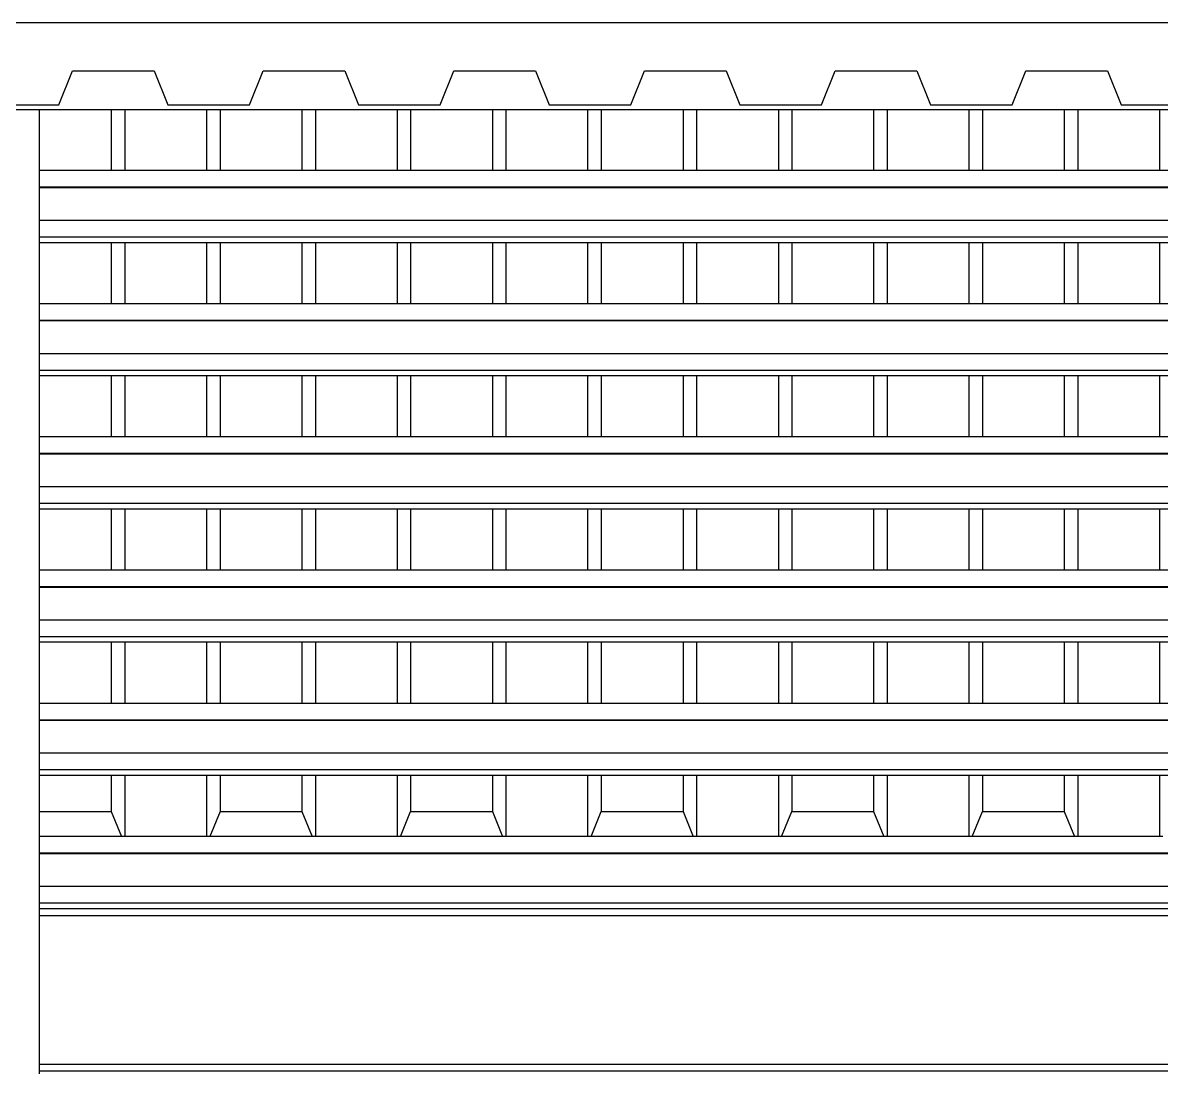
# Model space of a CAD drawing. Extents: x -49.7 to 49.7, y -10.2 to 18.8.
# Drawn here: x 4.638 to 6.325, y 11.668 to 13.223 of the extents above; entities that cross this region are included whole.
import ezdxf

# ---------------------------------------------------------------- set-up
doc = ezdxf.new("R2010")
doc.units = 0
doc.layers.get('0').update_dxf_attribs({"linetype": 'CONTINUOUS'})
doc.layers.add('SECTIONCUTEDGES', color=7, linetype='CONTINUOUS')

msp = doc.modelspace()

# ---------------------------------------------------------------- linework, layer by layer
for p, q in [((4.5732, 13.0943), (4.6632, 13.0943)), ((4.6632, 13.0039), (4.6632, 13.0943)), ((4.6632, 13.0943), (4.7691, 13.0943)), ((4.7691, 13.0943), (4.7691, 13.0039)), ((4.7691, 13.0943), (4.7893, 13.0943)), ((4.7893, 13.0943), (4.7893, 13.0039)), ((4.7893, 13.0943), (4.9103, 13.0943)), ((4.9103, 13.0943), (4.9103, 13.0039)), ((4.9103, 13.0943), (4.9305, 13.0943)), ((4.9305, 13.0943), (4.9305, 13.0039)), ((4.9305, 13.0943), (5.0515, 13.0943)), ((5.0515, 13.0943), (5.0515, 13.0039)), ((5.0515, 13.0943), (5.0717, 13.0943)), ((5.0717, 13.0943), (5.0717, 13.0039)), ((5.0717, 13.0943), (5.1927, 13.0943)), ((5.1927, 13.0943), (5.1927, 13.0039)), ((5.1927, 13.0943), (5.2129, 13.0943)), ((5.2129, 13.0943), (5.2129, 13.0039)), ((5.2129, 13.0943), (5.3339, 13.0943)), ((5.3339, 13.0943), (5.3339, 13.0039)), ((5.3339, 13.0943), (5.3541, 13.0943)), ((5.3541, 13.0943), (5.3541, 13.0039)), ((5.3541, 13.0943), (5.4751, 13.0943)), ((5.4751, 13.0943), (5.4751, 13.0039)), ((5.4751, 13.0943), (5.4953, 13.0943)), ((5.4953, 13.0943), (5.4953, 13.0039)), ((5.4953, 13.0943), (5.6164, 13.0943)), ((5.6164, 13.0943), (5.6164, 13.0039)), ((5.6164, 13.0943), (5.6365, 13.0943)), ((5.6365, 13.0943), (5.6365, 13.0039)), ((5.6365, 13.0943), (5.7576, 13.0943)), ((5.7576, 13.0943), (5.7576, 13.0039)), ((5.7576, 13.0943), (5.7777, 13.0943)), ((5.7777, 13.0943), (5.7777, 13.0039)), ((5.7777, 13.0943), (5.8988, 13.0943)), ((5.8988, 13.0943), (5.8988, 13.0039)), ((5.8988, 13.0943), (5.9189, 13.0943)), ((5.9189, 13.0943), (5.9189, 13.0039)), ((5.9189, 13.0943), (6.04, 13.0943)), ((6.04, 13.0943), (6.04, 13.0039)), ((6.04, 13.0943), (6.0601, 13.0943)), ((6.0601, 13.0943), (6.0601, 13.0039)), ((6.0601, 13.0943), (6.1812, 13.0943)), ((6.1812, 13.0943), (6.1812, 13.0039)), ((6.1812, 13.0943), (6.2014, 13.0943)), ((6.2014, 13.0943), (6.2014, 13.0039)), ((6.2014, 13.0943), (6.3224, 13.0943)), ((6.3224, 13.0943), (6.3224, 13.0039)), ((6.3224, 13.0943), (6.3426, 13.0943)), ((4.7691, 13.0039), (4.6632, 13.0039)), ((4.6632, 12.9792), (4.6632, 13.0039)), ((4.7893, 13.0039), (4.7691, 13.0039)), ((4.9103, 13.0039), (4.7893, 13.0039)), ((4.9305, 13.0039), (4.9103, 13.0039)), ((5.0515, 13.0039), (4.9305, 13.0039)), ((5.0717, 13.0039), (5.0515, 13.0039)), ((5.1927, 13.0039), (5.0717, 13.0039)), ((5.2129, 13.0039), (5.1927, 13.0039)), ((5.3339, 13.0039), (5.2129, 13.0039)), ((5.3541, 13.0039), (5.3339, 13.0039)), ((5.4751, 13.0039), (5.3541, 13.0039)), ((5.4953, 13.0039), (5.4751, 13.0039)), ((5.6164, 13.0039), (5.4953, 13.0039)), ((5.6365, 13.0039), (5.6164, 13.0039)), ((5.7576, 13.0039), (5.6365, 13.0039)), ((5.7777, 13.0039), (5.7576, 13.0039)), ((5.8988, 13.0039), (5.7777, 13.0039)), ((5.9189, 13.0039), (5.8988, 13.0039)), ((6.04, 13.0039), (5.9189, 13.0039)), ((6.0601, 13.0039), (6.04, 13.0039)), ((6.1812, 13.0039), (6.0601, 13.0039)), ((6.2014, 13.0039), (6.1812, 13.0039)), ((6.3224, 13.0039), (6.2014, 13.0039)), ((6.3426, 13.0039), (6.3224, 13.0039)), ((8.0931, 12.9792), (4.6632, 12.9792)), ((4.6632, 12.9784), (4.6632, 12.9792)), ((8.0931, 12.9784), (4.6632, 12.9784)), ((4.6632, 12.9299), (4.6632, 12.9784)), ((8.0931, 12.9299), (4.6632, 12.9299)), ((4.6632, 12.9052), (4.6632, 12.9299)), ((8.0931, 12.9052), (4.6632, 12.9052)), ((4.6632, 12.897), (4.6632, 12.9052)), ((4.7691, 12.897), (4.6632, 12.897)), ((4.6632, 12.8066), (4.6632, 12.897)), ((4.7691, 12.897), (4.7691, 12.8066)), ((4.7893, 12.897), (4.7691, 12.897)), ((4.7893, 12.897), (4.7893, 12.8066)), ((4.9103, 12.897), (4.7893, 12.897)), ((4.9103, 12.897), (4.9103, 12.8066)), ((4.9305, 12.897), (4.9103, 12.897)), ((4.9305, 12.897), (4.9305, 12.8066)), ((5.0515, 12.897), (4.9305, 12.897)), ((5.0515, 12.897), (5.0515, 12.8066)), ((5.0717, 12.897), (5.0515, 12.897)), ((5.0717, 12.897), (5.0717, 12.8066)), ((5.1927, 12.897), (5.0717, 12.897)), ((5.1927, 12.897), (5.1927, 12.8066)), ((5.2129, 12.897), (5.1927, 12.897)), ((5.2129, 12.897), (5.2129, 12.8066)), ((5.3339, 12.897), (5.2129, 12.897)), ((5.3339, 12.897), (5.3339, 12.8066)), ((5.3541, 12.897), (5.3339, 12.897)), ((5.3541, 12.897), (5.3541, 12.8066)), ((5.4751, 12.897), (5.3541, 12.897)), ((5.4751, 12.897), (5.4751, 12.8066)), ((5.4953, 12.897), (5.4751, 12.897)), ((5.4953, 12.897), (5.4953, 12.8066)), ((5.6164, 12.897), (5.4953, 12.897)), ((5.6164, 12.897), (5.6164, 12.8066)), ((5.6365, 12.897), (5.6164, 12.897)), ((5.6365, 12.897), (5.6365, 12.8066)), ((5.7576, 12.897), (5.6365, 12.897)), ((5.7576, 12.897), (5.7576, 12.8066)), ((5.7777, 12.897), (5.7576, 12.897)), ((5.7777, 12.897), (5.7777, 12.8066)), ((5.8988, 12.897), (5.7777, 12.897)), ((5.8988, 12.897), (5.8988, 12.8066)), ((5.9189, 12.897), (5.8988, 12.897)), ((5.9189, 12.897), (5.9189, 12.8066)), ((6.04, 12.897), (5.9189, 12.897)), ((6.04, 12.897), (6.04, 12.8066)), ((6.0601, 12.897), (6.04, 12.897)), ((6.0601, 12.897), (6.0601, 12.8066)), ((6.1812, 12.897), (6.0601, 12.897)), ((6.1812, 12.897), (6.1812, 12.8066)), ((6.2014, 12.897), (6.1812, 12.897)), ((6.2014, 12.897), (6.2014, 12.8066)), ((6.3224, 12.897), (6.2014, 12.897)), ((6.3224, 12.897), (6.3224, 12.8066)), ((6.3426, 12.897), (6.3224, 12.897)), ((4.7691, 12.8066), (4.6632, 12.8066)), ((4.6632, 12.7819), (4.6632, 12.8066)), ((4.7893, 12.8066), (4.7691, 12.8066)), ((4.9103, 12.8066), (4.7893, 12.8066)), ((4.9305, 12.8066), (4.9103, 12.8066)), ((5.0515, 12.8066), (4.9305, 12.8066)), ((5.0717, 12.8066), (5.0515, 12.8066)), ((5.1927, 12.8066), (5.0717, 12.8066)), ((5.2129, 12.8066), (5.1927, 12.8066)), ((5.3339, 12.8066), (5.2129, 12.8066)), ((5.3541, 12.8066), (5.3339, 12.8066)), ((5.4751, 12.8066), (5.3541, 12.8066)), ((5.4953, 12.8066), (5.4751, 12.8066)), ((5.6164, 12.8066), (5.4953, 12.8066)), ((5.6365, 12.8066), (5.6164, 12.8066)), ((5.7576, 12.8066), (5.6365, 12.8066)), ((5.7777, 12.8066), (5.7576, 12.8066)), ((5.8988, 12.8066), (5.7777, 12.8066)), ((5.9189, 12.8066), (5.8988, 12.8066)), ((6.04, 12.8066), (5.9189, 12.8066)), ((6.0601, 12.8066), (6.04, 12.8066)), ((6.1812, 12.8066), (6.0601, 12.8066)), ((6.2014, 12.8066), (6.1812, 12.8066)), ((6.3224, 12.8066), (6.2014, 12.8066)), ((6.3426, 12.8066), (6.3224, 12.8066)), ((8.0931, 12.7819), (4.6632, 12.7819)), ((4.6632, 12.7811), (4.6632, 12.7819)), ((8.0931, 12.7811), (4.6632, 12.7811)), ((4.6632, 12.7326), (4.6632, 12.7811)), ((8.0931, 12.7326), (4.6632, 12.7326)), ((4.6632, 12.7079), (4.6632, 12.7326)), ((8.0931, 12.7079), (4.6632, 12.7079)), ((4.6632, 12.6997), (4.6632, 12.7079)), ((4.7691, 12.6997), (4.6632, 12.6997)), ((4.6632, 12.6093), (4.6632, 12.6997)), ((4.7691, 12.6997), (4.7691, 12.6093)), ((4.7893, 12.6997), (4.7691, 12.6997)), ((4.7893, 12.6997), (4.7893, 12.6093)), ((4.9103, 12.6997), (4.7893, 12.6997)), ((4.9103, 12.6997), (4.9103, 12.6093)), ((4.9305, 12.6997), (4.9103, 12.6997)), ((4.9305, 12.6997), (4.9305, 12.6093)), ((5.0515, 12.6997), (4.9305, 12.6997)), ((5.0515, 12.6997), (5.0515, 12.6093)), ((5.0717, 12.6997), (5.0515, 12.6997)), ((5.0717, 12.6997), (5.0717, 12.6093)), ((5.1927, 12.6997), (5.0717, 12.6997)), ((5.1927, 12.6997), (5.1927, 12.6093)), ((5.2129, 12.6997), (5.1927, 12.6997)), ((5.2129, 12.6997), (5.2129, 12.6093)), ((5.3339, 12.6997), (5.2129, 12.6997)), ((5.3339, 12.6997), (5.3339, 12.6093)), ((5.3541, 12.6997), (5.3339, 12.6997)), ((5.3541, 12.6997), (5.3541, 12.6093)), ((5.4751, 12.6997), (5.3541, 12.6997)), ((5.4751, 12.6997), (5.4751, 12.6093)), ((5.4953, 12.6997), (5.4751, 12.6997)), ((5.4953, 12.6997), (5.4953, 12.6093)), ((5.6164, 12.6997), (5.4953, 12.6997)), ((5.6164, 12.6997), (5.6164, 12.6093)), ((5.6365, 12.6997), (5.6164, 12.6997)), ((5.6365, 12.6997), (5.6365, 12.6093)), ((5.7576, 12.6997), (5.6365, 12.6997)), ((5.7576, 12.6997), (5.7576, 12.6093)), ((5.7777, 12.6997), (5.7576, 12.6997)), ((5.7777, 12.6997), (5.7777, 12.6093)), ((5.8988, 12.6997), (5.7777, 12.6997)), ((5.8988, 12.6997), (5.8988, 12.6093)), ((5.9189, 12.6997), (5.8988, 12.6997)), ((5.9189, 12.6997), (5.9189, 12.6093)), ((6.04, 12.6997), (5.9189, 12.6997)), ((6.04, 12.6997), (6.04, 12.6093)), ((6.0601, 12.6997), (6.04, 12.6997)), ((6.0601, 12.6997), (6.0601, 12.6093)), ((6.1812, 12.6997), (6.0601, 12.6997)), ((6.1812, 12.6997), (6.1812, 12.6093)), ((6.2014, 12.6997), (6.1812, 12.6997)), ((6.2014, 12.6997), (6.2014, 12.6093)), ((6.3224, 12.6997), (6.2014, 12.6997)), ((6.3224, 12.6997), (6.3224, 12.6093)), ((6.3426, 12.6997), (6.3224, 12.6997)), ((4.7691, 12.6093), (4.6632, 12.6093)), ((4.6632, 12.5846), (4.6632, 12.6093)), ((4.7893, 12.6093), (4.7691, 12.6093)), ((4.9103, 12.6093), (4.7893, 12.6093)), ((4.9305, 12.6093), (4.9103, 12.6093)), ((5.0515, 12.6093), (4.9305, 12.6093)), ((5.0717, 12.6093), (5.0515, 12.6093)), ((5.1927, 12.6093), (5.0717, 12.6093)), ((5.2129, 12.6093), (5.1927, 12.6093)), ((5.3339, 12.6093), (5.2129, 12.6093)), ((5.3541, 12.6093), (5.3339, 12.6093)), ((5.4751, 12.6093), (5.3541, 12.6093)), ((5.4953, 12.6093), (5.4751, 12.6093)), ((5.6164, 12.6093), (5.4953, 12.6093)), ((5.6365, 12.6093), (5.6164, 12.6093)), ((5.7576, 12.6093), (5.6365, 12.6093)), ((5.7777, 12.6093), (5.7576, 12.6093)), ((5.8988, 12.6093), (5.7777, 12.6093)), ((5.9189, 12.6093), (5.8988, 12.6093)), ((6.04, 12.6093), (5.9189, 12.6093)), ((6.0601, 12.6093), (6.04, 12.6093)), ((6.1812, 12.6093), (6.0601, 12.6093)), ((6.2014, 12.6093), (6.1812, 12.6093)), ((6.3224, 12.6093), (6.2014, 12.6093)), ((6.3426, 12.6093), (6.3224, 12.6093)), ((8.0931, 12.5846), (4.6632, 12.5846)), ((4.6632, 12.5838), (4.6632, 12.5846)), ((8.0931, 12.5838), (4.6632, 12.5838)), ((4.6632, 12.5353), (4.6632, 12.5838)), ((8.0931, 12.5353), (4.6632, 12.5353)), ((4.6632, 12.5107), (4.6632, 12.5353)), ((8.0931, 12.5107), (4.6632, 12.5107)), ((4.6632, 12.5024), (4.6632, 12.5107)), ((4.7691, 12.5024), (4.6632, 12.5024)), ((4.6632, 12.412), (4.6632, 12.5024)), ((4.7691, 12.5024), (4.7691, 12.412)), ((4.7893, 12.5024), (4.7691, 12.5024)), ((4.7893, 12.5024), (4.7893, 12.412)), ((4.9103, 12.5024), (4.7893, 12.5024)), ((4.9103, 12.5024), (4.9103, 12.412)), ((4.9305, 12.5024), (4.9103, 12.5024)), ((4.9305, 12.5024), (4.9305, 12.412)), ((5.0515, 12.5024), (4.9305, 12.5024)), ((5.0515, 12.5024), (5.0515, 12.412)), ((5.0717, 12.5024), (5.0515, 12.5024)), ((5.0717, 12.5024), (5.0717, 12.412)), ((5.1927, 12.5024), (5.0717, 12.5024)), ((5.1927, 12.5024), (5.1927, 12.412)), ((5.2129, 12.5024), (5.1927, 12.5024)), ((5.2129, 12.5024), (5.2129, 12.412)), ((5.3339, 12.5024), (5.2129, 12.5024)), ((5.3339, 12.5024), (5.3339, 12.412)), ((5.3541, 12.5024), (5.3339, 12.5024)), ((5.3541, 12.5024), (5.3541, 12.412)), ((5.4751, 12.5024), (5.3541, 12.5024)), ((5.4751, 12.5024), (5.4751, 12.412)), ((5.4953, 12.5024), (5.4751, 12.5024)), ((5.4953, 12.5024), (5.4953, 12.412)), ((5.6164, 12.5024), (5.4953, 12.5024)), ((5.6164, 12.5024), (5.6164, 12.412)), ((5.6365, 12.5024), (5.6164, 12.5024)), ((5.6365, 12.5024), (5.6365, 12.412)), ((5.7576, 12.5024), (5.6365, 12.5024)), ((5.7576, 12.5024), (5.7576, 12.412)), ((5.7777, 12.5024), (5.7576, 12.5024)), ((5.7777, 12.5024), (5.7777, 12.412)), ((5.8988, 12.5024), (5.7777, 12.5024)), ((5.8988, 12.5024), (5.8988, 12.412)), ((5.9189, 12.5024), (5.8988, 12.5024)), ((5.9189, 12.5024), (5.9189, 12.412)), ((6.04, 12.5024), (5.9189, 12.5024)), ((6.04, 12.5024), (6.04, 12.412)), ((6.0601, 12.5024), (6.04, 12.5024)), ((6.0601, 12.5024), (6.0601, 12.412)), ((6.1812, 12.5024), (6.0601, 12.5024)), ((6.1812, 12.5024), (6.1812, 12.412)), ((6.2014, 12.5024), (6.1812, 12.5024)), ((6.2014, 12.5024), (6.2014, 12.412)), ((6.3224, 12.5024), (6.2014, 12.5024)), ((6.3224, 12.5024), (6.3224, 12.412)), ((6.3426, 12.5024), (6.3224, 12.5024)), ((4.7691, 12.412), (4.6632, 12.412)), ((4.6632, 12.3874), (4.6632, 12.412)), ((4.7893, 12.412), (4.7691, 12.412)), ((4.9103, 12.412), (4.7893, 12.412)), ((4.9305, 12.412), (4.9103, 12.412)), ((5.0515, 12.412), (4.9305, 12.412)), ((5.0717, 12.412), (5.0515, 12.412)), ((5.1927, 12.412), (5.0717, 12.412)), ((5.2129, 12.412), (5.1927, 12.412)), ((5.3339, 12.412), (5.2129, 12.412)), ((5.3541, 12.412), (5.3339, 12.412)), ((5.4751, 12.412), (5.3541, 12.412)), ((5.4953, 12.412), (5.4751, 12.412)), ((5.6164, 12.412), (5.4953, 12.412)), ((5.6365, 12.412), (5.6164, 12.412)), ((5.7576, 12.412), (5.6365, 12.412)), ((5.7777, 12.412), (5.7576, 12.412)), ((5.8988, 12.412), (5.7777, 12.412)), ((5.9189, 12.412), (5.8988, 12.412)), ((6.04, 12.412), (5.9189, 12.412)), ((6.0601, 12.412), (6.04, 12.412)), ((6.1812, 12.412), (6.0601, 12.412)), ((6.2014, 12.412), (6.1812, 12.412)), ((6.3224, 12.412), (6.2014, 12.412)), ((6.3426, 12.412), (6.3224, 12.412)), ((8.0931, 12.3874), (4.6632, 12.3874)), ((4.6632, 12.3865), (4.6632, 12.3874)), ((8.0931, 12.3865), (4.6632, 12.3865)), ((4.6632, 12.338), (4.6632, 12.3865)), ((8.0931, 12.338), (4.6632, 12.338)), ((4.6632, 12.3134), (4.6632, 12.338)), ((8.0931, 12.3134), (4.6632, 12.3134)), ((4.6632, 12.3052), (4.6632, 12.3134)), ((4.7691, 12.3052), (4.6632, 12.3052)), ((4.6632, 12.2147), (4.6632, 12.3052)), ((4.7691, 12.3052), (4.7691, 12.2147)), ((4.7893, 12.3052), (4.7691, 12.3052)), ((4.7893, 12.3052), (4.7893, 12.2147)), ((4.9103, 12.3052), (4.7893, 12.3052)), ((4.9103, 12.3052), (4.9103, 12.2147)), ((4.9305, 12.3052), (4.9103, 12.3052)), ((4.9305, 12.3052), (4.9305, 12.2147)), ((5.0515, 12.3052), (4.9305, 12.3052)), ((5.0515, 12.3052), (5.0515, 12.2147)), ((5.0717, 12.3052), (5.0515, 12.3052)), ((5.0717, 12.3052), (5.0717, 12.2147)), ((5.1927, 12.3052), (5.0717, 12.3052)), ((5.1927, 12.3052), (5.1927, 12.2147)), ((5.2129, 12.3052), (5.1927, 12.3052)), ((5.2129, 12.3052), (5.2129, 12.2147)), ((5.3339, 12.3052), (5.2129, 12.3052)), ((5.3339, 12.3052), (5.3339, 12.2147)), ((5.3541, 12.3052), (5.3339, 12.3052)), ((5.3541, 12.3052), (5.3541, 12.2147)), ((5.4751, 12.3052), (5.3541, 12.3052)), ((5.4751, 12.3052), (5.4751, 12.2147)), ((5.4953, 12.3052), (5.4751, 12.3052)), ((5.4953, 12.3052), (5.4953, 12.2147)), ((5.6164, 12.3052), (5.4953, 12.3052)), ((5.6164, 12.3052), (5.6164, 12.2147)), ((5.6365, 12.3052), (5.6164, 12.3052)), ((5.6365, 12.3052), (5.6365, 12.2147)), ((5.7576, 12.3052), (5.6365, 12.3052)), ((5.7576, 12.3052), (5.7576, 12.2147)), ((5.7777, 12.3052), (5.7576, 12.3052)), ((5.7777, 12.3052), (5.7777, 12.2147)), ((5.8988, 12.3052), (5.7777, 12.3052)), ((5.8988, 12.3052), (5.8988, 12.2147)), ((5.9189, 12.3052), (5.8988, 12.3052)), ((5.9189, 12.3052), (5.9189, 12.2147)), ((6.04, 12.3052), (5.9189, 12.3052)), ((6.04, 12.3052), (6.04, 12.2147)), ((6.0601, 12.3052), (6.04, 12.3052)), ((6.0601, 12.3052), (6.0601, 12.2147)), ((6.1812, 12.3052), (6.0601, 12.3052)), ((6.1812, 12.3052), (6.1812, 12.2147)), ((6.2014, 12.3052), (6.1812, 12.3052)), ((6.2014, 12.3052), (6.2014, 12.2147)), ((6.3224, 12.3052), (6.2014, 12.3052)), ((6.3224, 12.3052), (6.3224, 12.2147)), ((6.3426, 12.3052), (6.3224, 12.3052)), ((4.7691, 12.2147), (4.6632, 12.2147)), ((4.6632, 12.1901), (4.6632, 12.2147)), ((4.7893, 12.2147), (4.7691, 12.2147)), ((4.9103, 12.2147), (4.7893, 12.2147)), ((4.9305, 12.2147), (4.9103, 12.2147)), ((5.0515, 12.2147), (4.9305, 12.2147)), ((5.0717, 12.2147), (5.0515, 12.2147)), ((5.1927, 12.2147), (5.0717, 12.2147)), ((5.2129, 12.2147), (5.1927, 12.2147)), ((5.3339, 12.2147), (5.2129, 12.2147)), ((5.3541, 12.2147), (5.3339, 12.2147)), ((5.4751, 12.2147), (5.3541, 12.2147)), ((5.4953, 12.2147), (5.4751, 12.2147)), ((5.6164, 12.2147), (5.4953, 12.2147)), ((5.6365, 12.2147), (5.6164, 12.2147)), ((5.7576, 12.2147), (5.6365, 12.2147)), ((5.7777, 12.2147), (5.7576, 12.2147)), ((5.8988, 12.2147), (5.7777, 12.2147)), ((5.9189, 12.2147), (5.8988, 12.2147)), ((6.04, 12.2147), (5.9189, 12.2147)), ((6.0601, 12.2147), (6.04, 12.2147)), ((6.1812, 12.2147), (6.0601, 12.2147)), ((6.2014, 12.2147), (6.1812, 12.2147)), ((6.3224, 12.2147), (6.2014, 12.2147)), ((6.3426, 12.2147), (6.3224, 12.2147)), ((8.0931, 12.1901), (4.6632, 12.1901)), ((4.6632, 12.1893), (4.6632, 12.1901)), ((8.0931, 12.1893), (4.6632, 12.1893)), ((4.6632, 12.1408), (4.6632, 12.1893)), ((8.0931, 12.1408), (4.6632, 12.1408)), ((4.6632, 12.1161), (4.6632, 12.1408)), ((8.0931, 12.1161), (4.6632, 12.1161)), ((4.6632, 12.1079), (4.6632, 12.1161)), ((4.7691, 12.1079), (4.6632, 12.1079)), ((4.6632, 12.0547), (4.6632, 12.1079)), ((4.7691, 12.1079), (4.7691, 12.0547)), ((4.7893, 12.1079), (4.7691, 12.1079)), ((4.7893, 12.1079), (4.7893, 12.0175)), ((4.9103, 12.1079), (4.7893, 12.1079)), ((4.9103, 12.1079), (4.9103, 12.0175)), ((4.9305, 12.1079), (4.9103, 12.1079)), ((4.9305, 12.1079), (4.9305, 12.0547)), ((5.0515, 12.1079), (4.9305, 12.1079)), ((5.0515, 12.1079), (5.0515, 12.0547)), ((5.0717, 12.1079), (5.0515, 12.1079)), ((5.0717, 12.1079), (5.0717, 12.0175)), ((5.1927, 12.1079), (5.0717, 12.1079)), ((5.1927, 12.1079), (5.1927, 12.0175)), ((5.2129, 12.1079), (5.1927, 12.1079)), ((5.2129, 12.1079), (5.2129, 12.0547)), ((5.3339, 12.1079), (5.2129, 12.1079)), ((5.3339, 12.1079), (5.3339, 12.0547)), ((5.3541, 12.1079), (5.3339, 12.1079)), ((5.3541, 12.1079), (5.3541, 12.0175)), ((5.4751, 12.1079), (5.3541, 12.1079)), ((5.4751, 12.1079), (5.4751, 12.0175)), ((5.4953, 12.1079), (5.4751, 12.1079)), ((5.4953, 12.1079), (5.4953, 12.0547)), ((5.6164, 12.1079), (5.4953, 12.1079)), ((5.6164, 12.1079), (5.6164, 12.0547)), ((5.6365, 12.1079), (5.6164, 12.1079)), ((5.6365, 12.1079), (5.6365, 12.0175)), ((5.7576, 12.1079), (5.6365, 12.1079)), ((5.7576, 12.1079), (5.7576, 12.0175)), ((5.7777, 12.1079), (5.7576, 12.1079)), ((5.7777, 12.1079), (5.7777, 12.0547)), ((5.8988, 12.1079), (5.7777, 12.1079)), ((5.8988, 12.1079), (5.8988, 12.0547)), ((5.9189, 12.1079), (5.8988, 12.1079)), ((5.9189, 12.1079), (5.9189, 12.0175)), ((6.04, 12.1079), (5.9189, 12.1079)), ((6.04, 12.1079), (6.04, 12.0175)), ((6.0601, 12.1079), (6.04, 12.1079)), ((6.0601, 12.1079), (6.0601, 12.0547)), ((6.1812, 12.1079), (6.0601, 12.1079)), ((6.1812, 12.1079), (6.1812, 12.0547)), ((6.2014, 12.1079), (6.1812, 12.1079)), ((6.2014, 12.1079), (6.2014, 12.0175)), ((6.3224, 12.1079), (6.2014, 12.1079)), ((6.3224, 12.1079), (6.3224, 12.0175)), ((6.3426, 12.1079), (6.3224, 12.1079)), ((4.6632, 12.0547), (4.7691, 12.0547)), ((4.6632, 12.0175), (4.6632, 12.0547)), ((4.7691, 12.0547), (4.7844, 12.0175)), ((4.9305, 12.0547), (4.9152, 12.0175)), ((4.9305, 12.0547), (5.0515, 12.0547)), ((5.0515, 12.0547), (5.0668, 12.0175)), ((5.1977, 12.0175), (5.2129, 12.0547)), ((5.2129, 12.0547), (5.3339, 12.0547)), ((5.3339, 12.0547), (5.3492, 12.0175)), ((5.4801, 12.0175), (5.4953, 12.0547)), ((5.4953, 12.0547), (5.6164, 12.0547)), ((5.6164, 12.0547), (5.6316, 12.0175)), ((5.7625, 12.0175), (5.7777, 12.0547)), ((5.7777, 12.0547), (5.8988, 12.0547)), ((5.8988, 12.0547), (5.914, 12.0175)), ((6.0449, 12.0175), (6.0601, 12.0547)), ((6.0601, 12.0547), (6.1812, 12.0547)), ((6.1812, 12.0547), (6.1964, 12.0175)), ((4.7844, 12.0175), (4.6632, 12.0175)), ((4.6632, 11.9928), (4.6632, 12.0175)), ((4.7893, 12.0175), (4.7844, 12.0175)), ((4.9103, 12.0175), (4.7893, 12.0175)), ((4.9152, 12.0175), (4.9103, 12.0175)), ((5.0668, 12.0175), (4.9152, 12.0175)), ((5.0717, 12.0175), (5.0668, 12.0175)), ((5.1927, 12.0175), (5.0717, 12.0175)), ((5.1977, 12.0175), (5.1927, 12.0175)), ((5.3492, 12.0175), (5.1977, 12.0175)), ((5.3541, 12.0175), (5.3492, 12.0175)), ((5.4751, 12.0175), (5.3541, 12.0175)), ((5.4801, 12.0175), (5.4751, 12.0175)), ((5.6316, 12.0175), (5.4801, 12.0175)), ((5.6365, 12.0175), (5.6316, 12.0175)), ((5.7576, 12.0175), (5.6365, 12.0175)), ((5.7625, 12.0175), (5.7576, 12.0175)), ((5.914, 12.0175), (5.7625, 12.0175)), ((5.9189, 12.0175), (5.914, 12.0175)), ((6.04, 12.0175), (5.9189, 12.0175)), ((6.0449, 12.0175), (6.04, 12.0175)), ((6.1964, 12.0175), (6.0449, 12.0175)), ((6.2014, 12.0175), (6.1964, 12.0175)), ((6.3224, 12.0175), (6.2014, 12.0175)), ((6.3273, 12.0175), (6.3224, 12.0175)), ((8.0931, 11.9928), (4.6632, 11.9928)), ((4.6632, 11.992), (4.6632, 11.9928)), ((8.0931, 11.992), (4.6632, 11.992)), ((4.6632, 11.9435), (4.6632, 11.992)), ((8.0931, 11.9435), (4.6632, 11.9435)), ((4.6632, 11.9188), (4.6632, 11.9435)), ((8.0931, 11.9188), (4.6632, 11.9188)), ((4.6632, 11.9106), (4.6632, 11.9188)), ((8.0931, 11.9106), (4.6632, 11.9106)), ((4.6632, 11.9008), (4.6632, 11.9106)), ((4.6632, 11.9008), (8.0931, 11.9008)), ((4.6632, 11.6804), (4.6632, 11.9008)), ((4.6632, 11.6804), (8.0931, 11.6804)), ((4.6632, 11.6706), (4.6632, 11.6804)), ((4.6632, 11.6706), (8.0931, 11.6706)), ((4.6632, 11.6663), (4.6632, 11.6706))]:
    msp.add_line(p, q)
at = {"layer": 'SECTIONCUTEDGES'}
for p, q in [((7.6775, 13.2227), (4.5709, 13.2227)), ((4.6919, 13.1011), (4.7121, 13.1517)), ((4.7121, 13.1517), (4.8331, 13.1517)), ((4.8331, 13.1517), (4.8533, 13.1011)), ((4.9743, 13.1011), (4.9945, 13.1517)), ((4.9945, 13.1517), (5.1156, 13.1517)), ((5.1156, 13.1517), (5.1357, 13.1011)), ((5.2568, 13.1011), (5.2769, 13.1517)), ((5.2769, 13.1517), (5.398, 13.1517)), ((5.398, 13.1517), (5.4181, 13.1011)), ((5.5392, 13.1011), (5.5593, 13.1517)), ((5.5593, 13.1517), (5.6804, 13.1517)), ((5.6804, 13.1517), (5.7006, 13.1011)), ((5.8216, 13.1011), (5.8418, 13.1517)), ((5.8418, 13.1517), (5.9628, 13.1517)), ((5.9628, 13.1517), (5.983, 13.1011)), ((6.104, 13.1011), (6.1242, 13.1517)), ((6.1242, 13.1517), (6.2452, 13.1517)), ((6.2452, 13.1517), (6.2654, 13.1011)), ((4.5709, 13.1011), (4.6919, 13.1011)), ((4.8533, 13.1011), (4.9743, 13.1011)), ((5.1357, 13.1011), (5.2568, 13.1011)), ((5.4181, 13.1011), (5.5392, 13.1011)), ((5.7006, 13.1011), (5.8216, 13.1011)), ((5.983, 13.1011), (6.104, 13.1011)), ((6.2654, 13.1011), (6.3864, 13.1011))]:
    msp.add_line(p, q, dxfattribs=at)

doc.saveas('drawing.dxf')
